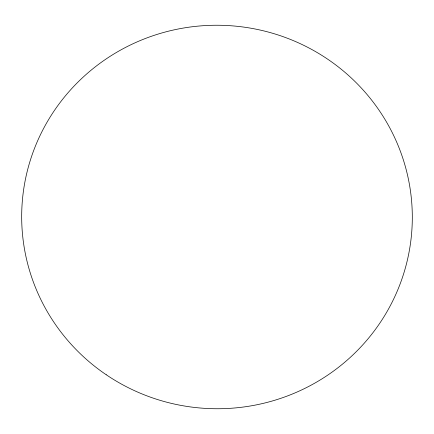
<?xml version="1.0" encoding="UTF-8"?>
<svg xmlns="http://www.w3.org/2000/svg" width="434" height="434" viewBox="0 0 434 434"><rect width="100%" height="100%" fill="white"/><g stroke="black" fill="none" stroke-linecap="round" stroke-linejoin="round"><path stroke-width="0.65" d="M106.222 374.743A195.316 191.736 2.5 0 0 411.692 232.521A195.316 191.736 2.5 0 0 133.07 43.72A195.316 191.736 2.5 0 0 106.222 374.743"/></g></svg>
